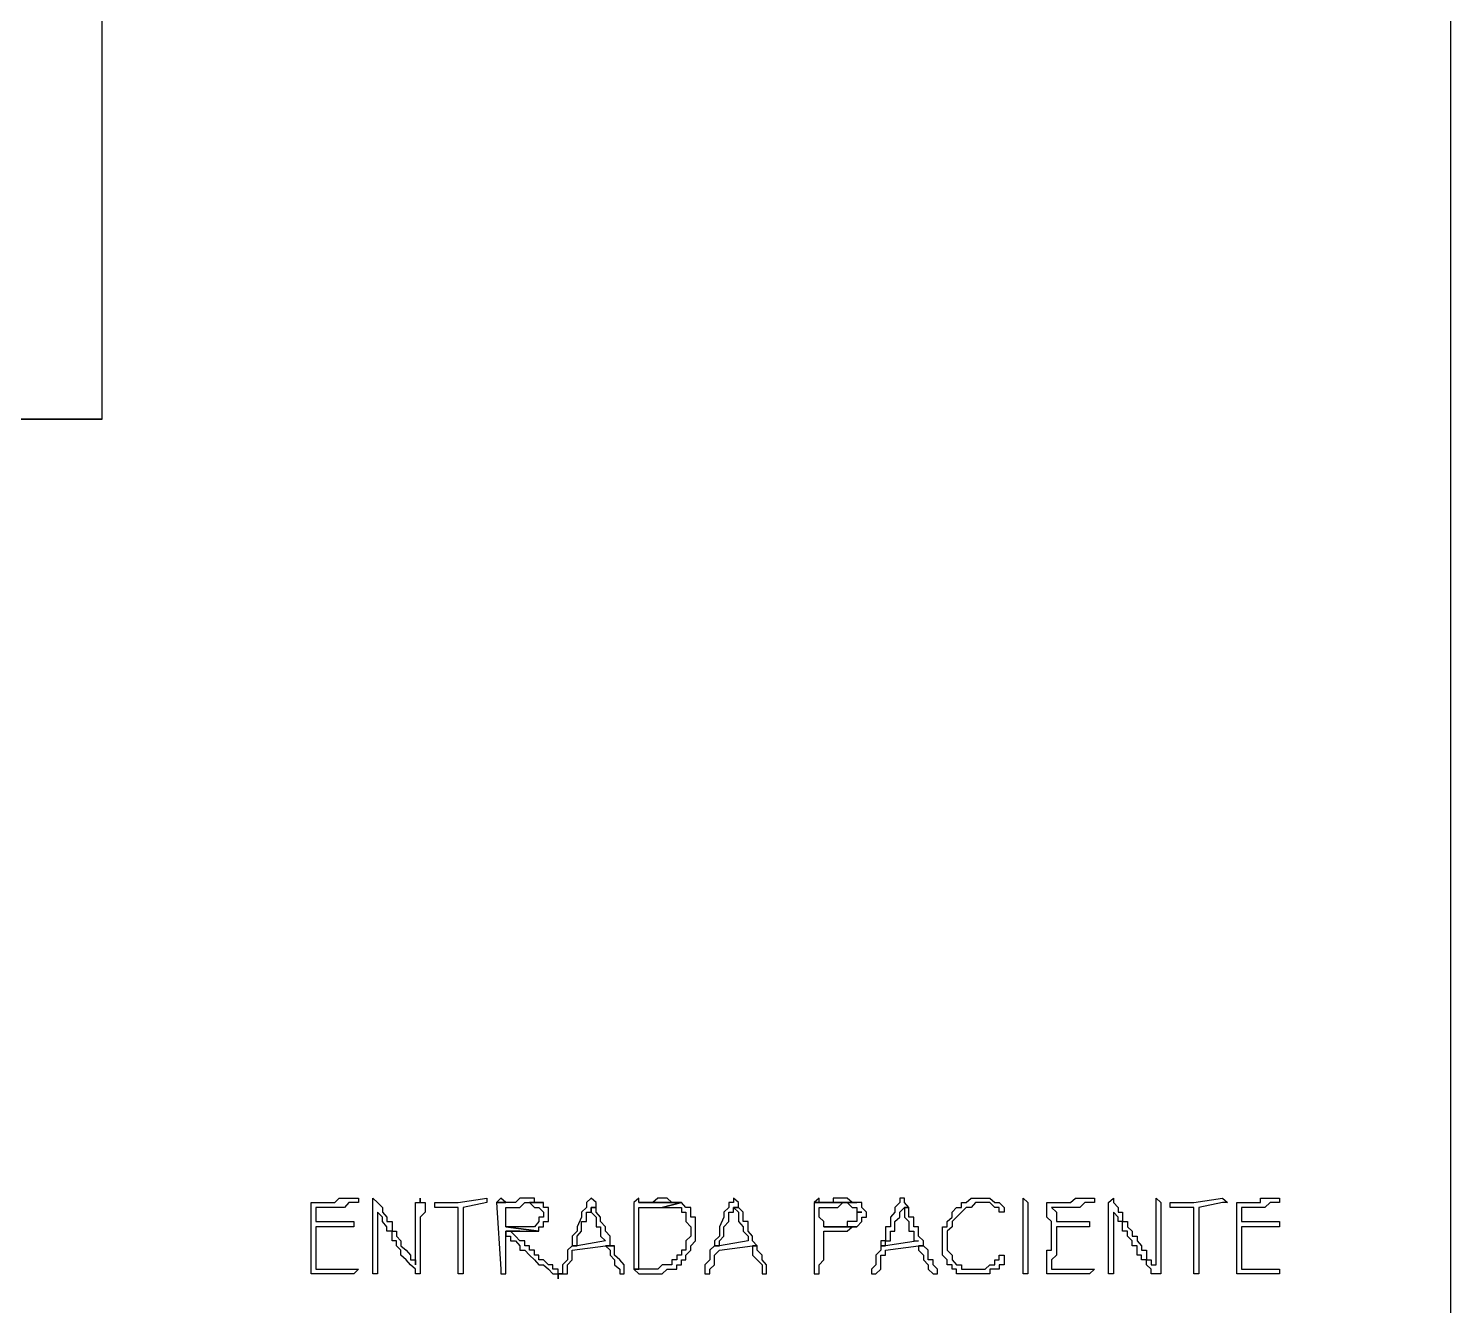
# Model space of a CAD drawing. Header units: millimetres. Extents: x -518.8 to -461.2, y 3.5 to 44.2.
# Drawn here: x -493.215 to -491.308, y 37.32 to 39.032 of the extents above; entities that cross this region are included whole.
import ezdxf

# ---------------------------------------------------------------- set-up
doc = ezdxf.new("R2010")
doc.units = ezdxf.units.MM
doc.header["$MEASUREMENT"] = 0
for name, color, linetype in [('10', 10, 'Continuous'), ('5', 5, 'Continuous'), ('MYSOLIDS', 7, 'Continuous')]:
    doc.layers.add(name, color=color, linetype=linetype)

msp = doc.modelspace()

# ---------------------------------------------------------------- linework, layer by layer
at = {"layer": '10'}
for points in [[(-501.0985, 38.5082), (-493.1158, 38.5082), (-493.1158, 41.1624)], [(-491.3075, 39.1571), (-491.3075, 36.6556)]]:
    msp.add_lwpolyline(points, dxfattribs=at)
at = {"layer": '5'}
for points in [[(-493.1158, 38.5082), (-493.1158, 43.0218)], [(-493.1158, 38.5082), (-496.1714, 38.5082)]]:
    msp.add_lwpolyline(points, dxfattribs=at)
at = {"layer": 'MYSOLIDS'}
for points in [[(-492.8293, 37.4323), (-492.7782, 37.4323), (-492.7782, 37.4323), (-492.7782, 37.4323), (-492.7782, 37.4323), (-492.7782, 37.4323), (-492.7782, 37.4323), (-492.7782, 37.4255), (-492.7782, 37.4255), (-492.7782, 37.4255), (-492.7782, 37.4255), (-492.8293, 37.4255), (-492.8293, 37.4195), (-492.8293, 37.4195), (-492.8293, 37.4195), (-492.8293, 37.4195), (-492.8293, 37.4127), (-492.8293, 37.4067), (-492.8293, 37.4067), (-492.8293, 37.4), (-492.8293, 37.4), (-492.8293, 37.3939), (-492.8293, 37.3872), (-492.8293, 37.3872), (-492.8293, 37.3812), (-492.8293, 37.3744), (-492.8293, 37.3684), (-492.8293, 37.3684), (-492.8226, 37.3684), (-492.8166, 37.3684), (-492.8166, 37.3684), (-492.8105, 37.3684), (-492.8038, 37.3684), (-492.8038, 37.3684), (-492.7978, 37.3684), (-492.791, 37.3684), (-492.791, 37.3684), (-492.785, 37.3684), (-492.7782, 37.3684), (-492.7782, 37.3684), (-492.7722, 37.3684), (-492.7722, 37.3684), (-492.7722, 37.3684), (-492.7722, 37.3684), (-492.7722, 37.3684), (-492.7782, 37.3624), (-492.785, 37.3624), (-492.791, 37.3624), (-492.791, 37.3624), (-492.7978, 37.3624), (-492.7978, 37.3624), (-492.8038, 37.3624), (-492.8105, 37.3624), (-492.8166, 37.3624), (-492.8166, 37.3624), (-492.8226, 37.3624), (-492.8226, 37.3624), (-492.8293, 37.3624), (-492.8293, 37.3624), (-492.8354, 37.3624), (-492.8354, 37.3624), (-492.8354, 37.3684), (-492.8354, 37.3684), (-492.8354, 37.3684), (-492.8354, 37.3744), (-492.8354, 37.3744), (-492.8354, 37.3812), (-492.8354, 37.3872), (-492.8354, 37.3939), (-492.8354, 37.3939), (-492.8354, 37.4), (-492.8354, 37.4067), (-492.8354, 37.4067), (-492.8354, 37.4127), (-492.8354, 37.4195), (-492.8354, 37.4195), (-492.8354, 37.4255), (-492.8354, 37.4323), (-492.8354, 37.4383), (-492.8354, 37.4383), (-492.8354, 37.4451), (-492.8354, 37.4511), (-492.8354, 37.4511), (-492.8354, 37.4578), (-492.8354, 37.4578), (-492.8354, 37.4578), (-492.8354, 37.4578), (-492.8293, 37.4578), (-492.8293, 37.4578), (-492.8226, 37.4578), (-492.8166, 37.4578), (-492.8166, 37.4578), (-492.8166, 37.4578), (-492.8105, 37.4578), (-492.8038, 37.4578), (-492.8038, 37.4578), (-492.7978, 37.4639), (-492.791, 37.4639), (-492.791, 37.4639), (-492.785, 37.4639), (-492.7782, 37.4639), (-492.7782, 37.4639), (-492.7782, 37.4639), (-492.7722, 37.4639), (-492.7722, 37.4639), (-492.7722, 37.4578), (-492.7722, 37.4578), (-492.7722, 37.4578), (-492.7782, 37.4578), (-492.7782, 37.4578), (-492.785, 37.4578), (-492.785, 37.4578), (-492.791, 37.4511), (-492.8038, 37.4511), (-492.8038, 37.4511), (-492.8105, 37.4511), (-492.8166, 37.4511), (-492.8226, 37.4511), (-492.8226, 37.4511), (-492.8293, 37.4511), (-492.8293, 37.4511), (-492.8293, 37.4451), (-492.8293, 37.4451), (-492.8293, 37.4383), (-492.8293, 37.4323), (-492.8293, 37.4323), (-492.8293, 37.4323), (-492.8293, 37.4323), (-492.8293, 37.4323)], [(-492.7466, 37.4451), (-492.7466, 37.3684), (-492.7466, 37.3624), (-492.7466, 37.3624), (-492.7527, 37.3624), (-492.7527, 37.3624), (-492.7527, 37.3624), (-492.7527, 37.3624), (-492.7527, 37.3684), (-492.7527, 37.3684), (-492.7527, 37.4578), (-492.7527, 37.4578), (-492.7527, 37.4578), (-492.7527, 37.4639), (-492.7527, 37.4639), (-492.7466, 37.4578), (-492.7466, 37.4578), (-492.7466, 37.4578), (-492.7466, 37.4578), (-492.7399, 37.4511), (-492.7399, 37.4451), (-492.7399, 37.4451), (-492.7339, 37.4383), (-492.7339, 37.4323), (-492.7271, 37.4323), (-492.7271, 37.4255), (-492.7271, 37.4195), (-492.7211, 37.4195), (-492.7211, 37.4127), (-492.7211, 37.4127), (-492.7151, 37.4067), (-492.7151, 37.4067), (-492.7151, 37.4), (-492.7083, 37.3939), (-492.7083, 37.3939), (-492.7023, 37.3872), (-492.7023, 37.3812), (-492.6955, 37.3812), (-492.6955, 37.3744), (-492.6955, 37.3744), (-492.6955, 37.3812), (-492.6955, 37.3812), (-492.6955, 37.3872), (-492.6955, 37.3872), (-492.6955, 37.3939), (-492.6955, 37.4), (-492.6955, 37.4), (-492.6955, 37.4067), (-492.6955, 37.4127), (-492.6955, 37.4127), (-492.6955, 37.4195), (-492.6955, 37.4255), (-492.6955, 37.4323), (-492.6955, 37.4323), (-492.6955, 37.4383), (-492.6955, 37.4451), (-492.6955, 37.4511), (-492.6955, 37.4511), (-492.6955, 37.4578), (-492.6955, 37.4578), (-492.6895, 37.4578), (-492.6895, 37.4578), (-492.6895, 37.4639), (-492.6895, 37.4639), (-492.6895, 37.4578), (-492.6895, 37.4578), (-492.6827, 37.4578), (-492.6827, 37.4578), (-492.6827, 37.4511), (-492.6827, 37.4511), (-492.6827, 37.4511), (-492.6827, 37.4451), (-492.6895, 37.4383), (-492.6895, 37.4323), (-492.6895, 37.4323), (-492.6895, 37.4255), (-492.6895, 37.4195), (-492.6895, 37.4127), (-492.6895, 37.4127), (-492.6895, 37.4067), (-492.6895, 37.4067), (-492.6895, 37.4), (-492.6895, 37.3939), (-492.6895, 37.3939), (-492.6895, 37.3872), (-492.6895, 37.3812), (-492.6895, 37.3744), (-492.6895, 37.3744), (-492.6895, 37.3684), (-492.6895, 37.3624), (-492.6895, 37.3624), (-492.6895, 37.3624), (-492.6895, 37.3624), (-492.6895, 37.3624), (-492.6895, 37.3624), (-492.6895, 37.3624), (-492.6955, 37.3624), (-492.6955, 37.3624), (-492.6955, 37.3684), (-492.7023, 37.3744), (-492.7083, 37.3812), (-492.7083, 37.3812), (-492.7151, 37.3872), (-492.7151, 37.3872), (-492.7151, 37.3939), (-492.7211, 37.4), (-492.7211, 37.4), (-492.7211, 37.4067), (-492.7271, 37.4067), (-492.7271, 37.4127), (-492.7271, 37.4195), (-492.7339, 37.4195), (-492.7339, 37.4255), (-492.7399, 37.4323), (-492.7399, 37.4323), (-492.7399, 37.4383), (-492.7466, 37.4451), (-492.7466, 37.4451), (-492.7466, 37.4451), (-492.7466, 37.4451), (-492.7466, 37.4451)], [(-492.6, 37.4639), (-492.6, 37.4639), (-492.6, 37.4639), (-492.6, 37.4639), (-492.6, 37.4578), (-492.6, 37.4578), (-492.6, 37.4578), (-492.6, 37.4578), (-492.6, 37.4578), (-492.6, 37.4578), (-492.6316, 37.4511), (-492.6316, 37.3684), (-492.6316, 37.3624), (-492.6316, 37.3624), (-492.6384, 37.3624), (-492.6384, 37.3624), (-492.6384, 37.3624), (-492.6384, 37.3624), (-492.6384, 37.3684), (-492.6384, 37.3684), (-492.6384, 37.4511), (-492.6444, 37.4511), (-492.6511, 37.4511), (-492.6572, 37.4511), (-492.6639, 37.4511), (-492.6639, 37.4511), (-492.6699, 37.4511), (-492.6699, 37.4511), (-492.6699, 37.4511), (-492.6699, 37.4511), (-492.6699, 37.4578), (-492.6699, 37.4578), (-492.6699, 37.4578), (-492.6699, 37.4578), (-492.6699, 37.4578), (-492.6699, 37.4578), (-492.6639, 37.4578), (-492.6572, 37.4578), (-492.6572, 37.4578), (-492.6511, 37.4578), (-492.6444, 37.4578), (-492.6444, 37.4578), (-492.6384, 37.4578), (-492.6, 37.4639), (-492.6, 37.4639), (-492.6, 37.4639)], [(-492.5429, 37.4639), (-492.5429, 37.4639), (-492.5489, 37.4639), (-492.5557, 37.4639), (-492.5557, 37.4639), (-492.5557, 37.4639), (-492.5617, 37.4578), (-492.5684, 37.4578), (-492.5745, 37.4578), (-492.5745, 37.4578), (-492.5872, 37.4578), (-492.5812, 37.3684), (-492.5812, 37.3624), (-492.5812, 37.3624), (-492.5745, 37.3624), (-492.5745, 37.3684), (-492.5745, 37.3684), (-492.5745, 37.4195), (-492.5557, 37.4195), (-492.5489, 37.4195), (-492.5429, 37.4195), (-492.5429, 37.4195), (-492.5361, 37.4195), (-492.5301, 37.4195), (-492.5745, 37.4255), (-492.5745, 37.4511), (-492.5745, 37.4511), (-492.5684, 37.4511), (-492.5684, 37.4511), (-492.5617, 37.4511), (-492.5557, 37.4511), (-492.5557, 37.4511), (-492.5489, 37.4578), (-492.5429, 37.4578), (-492.5241, 37.4578), (-492.5241, 37.4578), (-492.5301, 37.4578), (-492.5361, 37.4578), (-492.5361, 37.4639), (-492.5429, 37.4639), (-492.5429, 37.4639)], [(-492.5812, 37.4639), (-492.5812, 37.4639), (-492.5872, 37.4578), (-492.5745, 37.4578), (-492.5812, 37.4639), (-492.5812, 37.4639), (-492.5812, 37.4639)], [(-492.5241, 37.4578), (-492.5429, 37.4578), (-492.5429, 37.4578), (-492.5361, 37.4511), (-492.5361, 37.4511), (-492.5301, 37.4511), (-492.5301, 37.4511), (-492.5241, 37.4451), (-492.5241, 37.4383), (-492.5241, 37.4383), (-492.5301, 37.4383), (-492.5301, 37.4323), (-492.5301, 37.4323), (-492.5361, 37.4255), (-492.5361, 37.4255), (-492.5429, 37.4255), (-492.5429, 37.4255), (-492.5489, 37.4255), (-492.5557, 37.4255), (-492.5617, 37.4255), (-492.5617, 37.4255), (-492.5684, 37.4255), (-492.5745, 37.4255), (-492.5301, 37.4195), (-492.5301, 37.4255), (-492.5301, 37.4255), (-492.5241, 37.4255), (-492.5241, 37.4323), (-492.5173, 37.4323), (-492.5173, 37.4383), (-492.5173, 37.4451), (-492.5173, 37.4451), (-492.5173, 37.4511), (-492.5241, 37.4511), (-492.5241, 37.4578), (-492.5241, 37.4578)], [(-492.4602, 37.4639), (-492.4602, 37.4639), (-492.4602, 37.4639), (-492.4662, 37.4578), (-492.4662, 37.4578), (-492.4662, 37.4511), (-492.4662, 37.4511), (-492.473, 37.4451), (-492.473, 37.4383), (-492.479, 37.4255), (-492.479, 37.4255), (-492.479, 37.4195), (-492.479, 37.4195), (-492.4857, 37.4127), (-492.4857, 37.4067), (-492.4857, 37.4067), (-492.4857, 37.4), (-492.479, 37.4), (-492.479, 37.4067), (-492.479, 37.4067), (-492.479, 37.4127), (-492.473, 37.4195), (-492.473, 37.4195), (-492.473, 37.4195), (-492.473, 37.4255), (-492.473, 37.4323), (-492.4662, 37.4323), (-492.4662, 37.4383), (-492.4662, 37.4451), (-492.4602, 37.4451), (-492.4602, 37.4511), (-492.4534, 37.4511), (-492.4534, 37.4578), (-492.4602, 37.4639), (-492.4602, 37.4639), (-492.4602, 37.4639)], [(-492.3963, 37.4639), (-492.403, 37.4578), (-492.403, 37.4578), (-492.403, 37.4511), (-492.403, 37.4511), (-492.403, 37.4451), (-492.403, 37.4383), (-492.403, 37.4383), (-492.403, 37.4323), (-492.403, 37.4255), (-492.403, 37.4255), (-492.403, 37.4195), (-492.403, 37.4127), (-492.403, 37.4067), (-492.403, 37.4067), (-492.403, 37.4), (-492.403, 37.3939), (-492.403, 37.3872), (-492.403, 37.3872), (-492.403, 37.3812), (-492.403, 37.3744), (-492.403, 37.3684), (-492.403, 37.3684), (-492.3963, 37.3684), (-492.3963, 37.3744), (-492.3963, 37.3744), (-492.3963, 37.3812), (-492.3963, 37.3812), (-492.3963, 37.3872), (-492.3963, 37.3939), (-492.3963, 37.4), (-492.3963, 37.4), (-492.3963, 37.4067), (-492.3963, 37.4127), (-492.3963, 37.4127), (-492.3963, 37.4195), (-492.3963, 37.4255), (-492.3963, 37.4255), (-492.3963, 37.4323), (-492.3963, 37.4383), (-492.3963, 37.4451), (-492.3963, 37.4451), (-492.3963, 37.4511), (-492.3902, 37.4511), (-492.3902, 37.4511), (-492.3835, 37.4511), (-492.3775, 37.4511), (-492.3775, 37.4511), (-492.3707, 37.4511), (-492.3647, 37.4511), (-492.3647, 37.4511), (-492.3391, 37.4578), (-492.3451, 37.4578), (-492.3963, 37.4578), (-492.3963, 37.4578), (-492.3963, 37.4639), (-492.3963, 37.4639)], [(-492.3391, 37.4578), (-492.3647, 37.4511), (-492.3647, 37.4511), (-492.3579, 37.4511), (-492.3519, 37.4511), (-492.3451, 37.4511), (-492.3451, 37.4511), (-492.3391, 37.4511), (-492.3391, 37.4451), (-492.3391, 37.4451), (-492.3331, 37.4451), (-492.3331, 37.4383), (-492.3331, 37.4383), (-492.3331, 37.4323), (-492.3263, 37.4255), (-492.3263, 37.4195), (-492.3263, 37.4195), (-492.3263, 37.4127), (-492.3331, 37.4067), (-492.3331, 37.4), (-492.3331, 37.4), (-492.3331, 37.3939), (-492.3391, 37.3939), (-492.3391, 37.3872), (-492.3451, 37.3872), (-492.3451, 37.3812), (-492.3519, 37.3812), (-492.3519, 37.3744), (-492.3579, 37.3744), (-492.3579, 37.3744), (-492.3647, 37.3744), (-492.3707, 37.3684), (-492.3707, 37.3684), (-492.3707, 37.3684), (-492.3775, 37.3684), (-492.3835, 37.3684), (-492.3902, 37.3684), (-492.3963, 37.3684), (-492.403, 37.3684), (-492.403, 37.3684), (-492.3963, 37.3624), (-492.3963, 37.3624), (-492.3963, 37.3624), (-492.3902, 37.3624), (-492.3835, 37.3624), (-492.3835, 37.3624), (-492.3775, 37.3624), (-492.3707, 37.3624), (-492.3707, 37.3624), (-492.3647, 37.3624), (-492.3579, 37.3684), (-492.3579, 37.3684), (-492.3519, 37.3684), (-492.3451, 37.3684), (-492.3451, 37.3684), (-492.3451, 37.3744), (-492.3391, 37.3744), (-492.3391, 37.3812), (-492.3331, 37.3812), (-492.3331, 37.3872), (-492.3263, 37.3939), (-492.3263, 37.3939), (-492.3263, 37.4), (-492.3263, 37.4), (-492.3203, 37.4067), (-492.3203, 37.4127), (-492.3203, 37.4195), (-492.3203, 37.4195), (-492.3203, 37.4195), (-492.3203, 37.4255), (-492.3203, 37.4323), (-492.3203, 37.4383), (-492.3263, 37.4383), (-492.3263, 37.4451), (-492.3263, 37.4511), (-492.3331, 37.4511), (-492.3331, 37.4511), (-492.3331, 37.4511), (-492.3391, 37.4578), (-492.3391, 37.4578)], [(-492.3647, 37.4639), (-492.3647, 37.4639), (-492.3707, 37.4639), (-492.3775, 37.4578), (-492.3775, 37.4578), (-492.3775, 37.4578), (-492.3835, 37.4578), (-492.3902, 37.4578), (-492.3963, 37.4578), (-492.3451, 37.4578), (-492.3451, 37.4578), (-492.3519, 37.4578), (-492.3579, 37.4639), (-492.3647, 37.4639), (-492.3647, 37.4639)], [(-492.2692, 37.4639), (-492.2692, 37.4639), (-492.2692, 37.4639), (-492.2692, 37.4578), (-492.2752, 37.4578), (-492.2752, 37.4511), (-492.2752, 37.4511), (-492.282, 37.4451), (-492.282, 37.4383), (-492.288, 37.4255), (-492.288, 37.4255), (-492.288, 37.4195), (-492.288, 37.4195), (-492.288, 37.4127), (-492.2948, 37.4067), (-492.2948, 37.4067), (-492.2948, 37.4), (-492.288, 37.4), (-492.288, 37.4067), (-492.288, 37.4067), (-492.282, 37.4127), (-492.282, 37.4195), (-492.282, 37.4195), (-492.282, 37.4195), (-492.282, 37.4255), (-492.2752, 37.4323), (-492.2752, 37.4323), (-492.2752, 37.4383), (-492.2752, 37.4451), (-492.2692, 37.4451), (-492.2692, 37.4511), (-492.2624, 37.4511), (-492.2624, 37.4578), (-492.2692, 37.4639), (-492.2692, 37.4639), (-492.2692, 37.4639)], [(-492.1542, 37.4639), (-492.1542, 37.4639), (-492.1609, 37.4578), (-492.1609, 37.4578), (-492.1609, 37.4578), (-492.1166, 37.4578), (-492.1166, 37.4578), (-492.1098, 37.4511), (-492.1098, 37.4511), (-492.1038, 37.4511), (-492.1038, 37.4511), (-492.1038, 37.4451), (-492.097, 37.4451), (-492.1038, 37.4451), (-492.1038, 37.4383), (-492.1038, 37.4323), (-492.1098, 37.4323), (-492.1098, 37.4323), (-492.1166, 37.4323), (-492.1166, 37.4255), (-492.1226, 37.4255), (-492.1226, 37.4255), (-492.1293, 37.4255), (-492.1354, 37.4255), (-492.1414, 37.4255), (-492.1414, 37.4255), (-492.1481, 37.4255), (-492.1038, 37.4255), (-492.1038, 37.4255), (-492.097, 37.4323), (-492.097, 37.4323), (-492.097, 37.4383), (-492.091, 37.4383), (-492.091, 37.4451), (-492.091, 37.4451), (-492.097, 37.4511), (-492.097, 37.4511), (-492.097, 37.4578), (-492.1038, 37.4578), (-492.1542, 37.4578), (-492.1542, 37.4639), (-492.1542, 37.4639), (-492.1542, 37.4639)], [(-492.1609, 37.4578), (-492.1609, 37.4511), (-492.1609, 37.4511), (-492.1609, 37.4451), (-492.1609, 37.4451), (-492.1609, 37.4383), (-492.1609, 37.4323), (-492.1609, 37.4323), (-492.1609, 37.4255), (-492.1609, 37.4195), (-492.1609, 37.4127), (-492.1609, 37.4127), (-492.1609, 37.4067), (-492.1609, 37.4), (-492.1609, 37.3939), (-492.1609, 37.3939), (-492.1609, 37.3872), (-492.1609, 37.3812), (-492.1609, 37.3744), (-492.1609, 37.3744), (-492.1609, 37.3684), (-492.1609, 37.3684), (-492.1609, 37.3624), (-492.1542, 37.3624), (-492.1542, 37.3624), (-492.1542, 37.3684), (-492.1542, 37.3684), (-492.1542, 37.3684), (-492.1542, 37.3744), (-492.1481, 37.3812), (-492.1481, 37.3872), (-492.1481, 37.3872), (-492.1481, 37.3939), (-492.1481, 37.4), (-492.1481, 37.4067), (-492.1481, 37.4067), (-492.1481, 37.4127), (-492.1481, 37.4127), (-492.1481, 37.4195), (-492.1481, 37.4195), (-492.1481, 37.4195), (-492.1421, 37.4195), (-492.1354, 37.4195), (-492.1293, 37.4195), (-492.1226, 37.4195), (-492.1226, 37.4195), (-492.1166, 37.4195), (-492.1098, 37.4255), (-492.1098, 37.4255), (-492.1038, 37.4255), (-492.1481, 37.4255), (-492.1481, 37.4255), (-492.1481, 37.4323), (-492.1481, 37.4323), (-492.1542, 37.4383), (-492.1542, 37.4451), (-492.1542, 37.4511), (-492.1542, 37.4511), (-492.1481, 37.4511), (-492.1421, 37.4511), (-492.1354, 37.4511), (-492.1354, 37.4511), (-492.1354, 37.4511), (-492.1293, 37.4511), (-492.1226, 37.4578), (-492.1166, 37.4578), (-492.1609, 37.4578), (-492.1609, 37.4578)], [(-492.1226, 37.4639), (-492.1226, 37.4639), (-492.1293, 37.4639), (-492.1354, 37.4639), (-492.1354, 37.4578), (-492.1414, 37.4578), (-492.1481, 37.4578), (-492.1542, 37.4578), (-492.1038, 37.4578), (-492.1038, 37.4578), (-492.1098, 37.4578), (-492.1166, 37.4639), (-492.1226, 37.4639), (-492.1226, 37.4639)], [(-492.0399, 37.4639), (-492.0459, 37.4639), (-492.0459, 37.4639), (-492.0459, 37.4578), (-492.0459, 37.4578), (-492.0527, 37.4511), (-492.0527, 37.4511), (-492.0527, 37.4451), (-492.0587, 37.4383), (-492.0587, 37.4255), (-492.0654, 37.4255), (-492.0654, 37.4195), (-492.0654, 37.4195), (-492.0654, 37.4127), (-492.0654, 37.4067), (-492.0714, 37.4067), (-492.0714, 37.4), (-492.0654, 37.4), (-492.0654, 37.4067), (-492.0587, 37.4067), (-492.0587, 37.4127), (-492.0587, 37.4195), (-492.0527, 37.4195), (-492.0527, 37.4195), (-492.0527, 37.4255), (-492.0527, 37.4323), (-492.0527, 37.4323), (-492.0459, 37.4383), (-492.0459, 37.4451), (-492.0459, 37.4451), (-492.0399, 37.4511), (-492.0339, 37.4511), (-492.0399, 37.4578), (-492.0399, 37.4639), (-492.0399, 37.4639), (-492.0399, 37.4639)], [(-491.9384, 37.4578), (-491.9444, 37.4578), (-491.9444, 37.4578), (-491.9504, 37.4511), (-491.9572, 37.4511), (-491.9572, 37.4511), (-491.9632, 37.4451), (-491.9632, 37.4451), (-491.9699, 37.4383), (-491.9699, 37.4383), (-491.9699, 37.4383), (-491.976, 37.4323), (-491.976, 37.4255), (-491.976, 37.4255), (-491.976, 37.4255), (-491.9827, 37.4195), (-491.9827, 37.4127), (-491.9827, 37.4127), (-491.9827, 37.4067), (-491.9827, 37.4), (-491.9827, 37.3939), (-491.9827, 37.3939), (-491.976, 37.3872), (-491.976, 37.3812), (-491.976, 37.3812), (-491.9699, 37.3744), (-491.9699, 37.3744), (-491.9632, 37.3744), (-491.9632, 37.3684), (-491.9572, 37.3684), (-491.9504, 37.3684), (-491.9444, 37.3684), (-491.9444, 37.3684), (-491.9384, 37.3684), (-491.9384, 37.3684), (-491.9316, 37.3684), (-491.9316, 37.3684), (-491.9256, 37.3744), (-491.9256, 37.3744), (-491.9188, 37.3744), (-491.9188, 37.3812), (-491.9128, 37.3812), (-491.9128, 37.3872), (-491.906, 37.3872), (-491.906, 37.3872), (-491.906, 37.3872), (-491.906, 37.3872), (-491.906, 37.3872), (-491.906, 37.3872), (-491.906, 37.3812), (-491.906, 37.3812), (-491.906, 37.3744), (-491.9128, 37.3744), (-491.9128, 37.3684), (-491.9188, 37.3684), (-491.9256, 37.3684), (-491.9256, 37.3624), (-491.9256, 37.3624), (-491.9316, 37.3624), (-491.9384, 37.3624), (-491.9384, 37.3624), (-491.9444, 37.3624), (-491.9444, 37.3624), (-491.9504, 37.3624), (-491.9572, 37.3624), (-491.9572, 37.3624), (-491.9632, 37.3624), (-491.9699, 37.3624), (-491.9699, 37.3684), (-491.976, 37.3684), (-491.976, 37.3744), (-491.9827, 37.3744), (-491.9827, 37.3812), (-491.9827, 37.3812), (-491.9887, 37.3872), (-491.9887, 37.3939), (-491.9887, 37.3939), (-491.9887, 37.4), (-491.9887, 37.4067), (-491.9887, 37.4067), (-491.9887, 37.4127), (-491.9887, 37.4195), (-491.9887, 37.4255), (-491.9827, 37.4255), (-491.9827, 37.4323), (-491.9827, 37.4323), (-491.976, 37.4383), (-491.976, 37.4451), (-491.976, 37.4451), (-491.9699, 37.4511), (-491.9699, 37.4511), (-491.9632, 37.4511), (-491.9632, 37.4578), (-491.9572, 37.4578), (-491.9504, 37.4639), (-491.9504, 37.4639), (-491.9444, 37.4639), (-491.9384, 37.4639), (-491.9384, 37.4639), (-491.9316, 37.4639), (-491.9256, 37.4639), (-491.9256, 37.4639), (-491.9188, 37.4578), (-491.9188, 37.4578), (-491.9128, 37.4578), (-491.906, 37.4511), (-491.906, 37.4511), (-491.906, 37.4511), (-491.906, 37.4511), (-491.906, 37.4451), (-491.906, 37.4451), (-491.906, 37.4451), (-491.906, 37.4451), (-491.9128, 37.4451), (-491.9128, 37.4451), (-491.9128, 37.4511), (-491.9128, 37.4511), (-491.9188, 37.4511), (-491.9188, 37.4511), (-491.9256, 37.4578), (-491.9316, 37.4578), (-491.9316, 37.4578), (-491.9384, 37.4578), (-491.9384, 37.4578), (-491.9384, 37.4578), (-491.9384, 37.4578)], [(-491.8745, 37.4), (-491.8745, 37.4), (-491.8745, 37.3939), (-491.8745, 37.3872), (-491.8745, 37.3812), (-491.8745, 37.3812), (-491.8745, 37.3744), (-491.8745, 37.3684), (-491.8745, 37.3684), (-491.8745, 37.3684), (-491.8745, 37.3624), (-491.8745, 37.3624), (-491.8805, 37.3624), (-491.8805, 37.3624), (-491.8805, 37.3624), (-491.8805, 37.3624), (-491.8805, 37.3684), (-491.8805, 37.3684), (-491.8805, 37.3684), (-491.8805, 37.3684), (-491.8805, 37.3684), (-491.8805, 37.3744), (-491.8805, 37.3812), (-491.8805, 37.3812), (-491.8805, 37.3872), (-491.8805, 37.3939), (-491.8805, 37.4), (-491.8805, 37.4), (-491.8805, 37.4067), (-491.8805, 37.4127), (-491.8805, 37.4127), (-491.8805, 37.4195), (-491.8805, 37.4255), (-491.8805, 37.4323), (-491.8805, 37.4383), (-491.8805, 37.4383), (-491.8805, 37.4451), (-491.8805, 37.4511), (-491.8805, 37.4511), (-491.8805, 37.4578), (-491.8805, 37.4578), (-491.8805, 37.4578), (-491.8805, 37.4578), (-491.8805, 37.4578), (-491.8805, 37.4639), (-491.8805, 37.4639), (-491.8745, 37.4578), (-491.8745, 37.4578), (-491.8745, 37.4578), (-491.8745, 37.4578), (-491.8745, 37.4511), (-491.8745, 37.4511), (-491.8745, 37.4511), (-491.8745, 37.4451), (-491.8745, 37.4383), (-491.8745, 37.4323), (-491.8745, 37.4323), (-491.8745, 37.4255), (-491.8745, 37.4195), (-491.8745, 37.4127), (-491.8745, 37.4127), (-491.8745, 37.4067), (-491.8745, 37.4), (-491.8745, 37.4), (-491.8745, 37.4), (-491.8745, 37.4)], [(-491.8361, 37.4323), (-491.7918, 37.4323), (-491.7918, 37.4323), (-491.7918, 37.4323), (-491.7918, 37.4323), (-491.7918, 37.4323), (-491.7918, 37.4323), (-491.7918, 37.4255), (-491.7918, 37.4255), (-491.7918, 37.4255), (-491.7918, 37.4255), (-491.8361, 37.4255), (-491.8361, 37.4195), (-491.8361, 37.4195), (-491.8361, 37.4195), (-491.8361, 37.4195), (-491.8361, 37.4127), (-491.8361, 37.4067), (-491.8361, 37.4067), (-491.8361, 37.4), (-491.8361, 37.4), (-491.8361, 37.3939), (-491.8361, 37.3872), (-491.8361, 37.3872), (-491.8429, 37.3812), (-491.8429, 37.3744), (-491.8429, 37.3684), (-491.8429, 37.3684), (-491.8361, 37.3684), (-491.8301, 37.3684), (-491.8233, 37.3684), (-491.8233, 37.3684), (-491.8173, 37.3684), (-491.8105, 37.3684), (-491.8105, 37.3684), (-491.8045, 37.3684), (-491.7978, 37.3684), (-491.7978, 37.3684), (-491.7918, 37.3684), (-491.7918, 37.3684), (-491.785, 37.3684), (-491.785, 37.3684), (-491.785, 37.3684), (-491.785, 37.3684), (-491.785, 37.3684), (-491.7918, 37.3624), (-491.7978, 37.3624), (-491.7978, 37.3624), (-491.8045, 37.3624), (-491.8105, 37.3624), (-491.8105, 37.3624), (-491.8173, 37.3624), (-491.8233, 37.3624), (-491.8233, 37.3624), (-491.8301, 37.3624), (-491.8361, 37.3624), (-491.8361, 37.3624), (-491.8429, 37.3624), (-491.8429, 37.3624), (-491.8489, 37.3624), (-491.8489, 37.3624), (-491.8489, 37.3684), (-491.8489, 37.3684), (-491.8489, 37.3684), (-491.8489, 37.3744), (-491.8489, 37.3744), (-491.8489, 37.3812), (-491.8489, 37.3872), (-491.8489, 37.3939), (-491.8429, 37.3939), (-491.8429, 37.4), (-491.8429, 37.4067), (-491.8429, 37.4067), (-491.8429, 37.4127), (-491.8429, 37.4195), (-491.8429, 37.4195), (-491.8429, 37.4255), (-491.8429, 37.4323), (-491.8489, 37.4383), (-491.8489, 37.4383), (-491.8489, 37.4451), (-491.8489, 37.4511), (-491.8489, 37.4511), (-491.8489, 37.4578), (-491.8489, 37.4578), (-491.8489, 37.4578), (-491.8489, 37.4578), (-491.8429, 37.4578), (-491.8429, 37.4578), (-491.8361, 37.4578), (-491.8301, 37.4578), (-491.8301, 37.4578), (-491.8233, 37.4578), (-491.8233, 37.4578), (-491.8173, 37.4578), (-491.8173, 37.4578), (-491.8105, 37.4639), (-491.8045, 37.4639), (-491.7978, 37.4639), (-491.7978, 37.4639), (-491.7918, 37.4639), (-491.7918, 37.4639), (-491.7918, 37.4639), (-491.785, 37.4639), (-491.785, 37.4639), (-491.785, 37.4578), (-491.785, 37.4578), (-491.785, 37.4578), (-491.785, 37.4578), (-491.7918, 37.4578), (-491.7918, 37.4578), (-491.7978, 37.4578), (-491.8045, 37.4511), (-491.8105, 37.4511), (-491.8173, 37.4511), (-491.8233, 37.4511), (-491.8301, 37.4511), (-491.8301, 37.4511), (-491.8361, 37.4511), (-491.8429, 37.4511), (-491.8429, 37.4511), (-491.8361, 37.4451), (-491.8361, 37.4451), (-491.8361, 37.4383), (-491.8361, 37.4323), (-491.8361, 37.4323), (-491.8361, 37.4323), (-491.8361, 37.4323), (-491.8361, 37.4323)], [(-491.7594, 37.4451), (-491.7594, 37.3684), (-491.7594, 37.3624), (-491.7594, 37.3624), (-491.7594, 37.3624), (-491.7594, 37.3624), (-491.7662, 37.3624), (-491.7662, 37.3624), (-491.7662, 37.3684), (-491.7662, 37.3684), (-491.7662, 37.4578), (-491.7662, 37.4578), (-491.7662, 37.4578), (-491.7594, 37.4639), (-491.7594, 37.4639), (-491.7594, 37.4578), (-491.7594, 37.4578), (-491.7594, 37.4578), (-491.7594, 37.4578), (-491.7534, 37.4511), (-491.7534, 37.4451), (-491.7474, 37.4451), (-491.7474, 37.4383), (-491.7474, 37.4323), (-491.7406, 37.4323), (-491.7406, 37.4255), (-491.7346, 37.4195), (-491.7346, 37.4195), (-491.7346, 37.4127), (-491.7278, 37.4127), (-491.7278, 37.4067), (-491.7278, 37.4067), (-491.7218, 37.4), (-491.7218, 37.3939), (-491.7151, 37.3939), (-491.7151, 37.3872), (-491.7151, 37.3812), (-491.709, 37.3812), (-491.709, 37.3744), (-491.7023, 37.3744), (-491.7023, 37.3812), (-491.7023, 37.3812), (-491.7023, 37.3872), (-491.7023, 37.3872), (-491.7023, 37.3939), (-491.7023, 37.4), (-491.7023, 37.4), (-491.7023, 37.4067), (-491.7023, 37.4127), (-491.7023, 37.4127), (-491.7023, 37.4195), (-491.7023, 37.4255), (-491.7023, 37.4323), (-491.7023, 37.4323), (-491.7023, 37.4383), (-491.7023, 37.4451), (-491.7023, 37.4511), (-491.7023, 37.4511), (-491.7023, 37.4578), (-491.7023, 37.4578), (-491.7023, 37.4578), (-491.7023, 37.4578), (-491.7023, 37.4639), (-491.7023, 37.4639), (-491.6963, 37.4578), (-491.6963, 37.4578), (-491.6963, 37.4578), (-491.6963, 37.4578), (-491.6963, 37.4511), (-491.6963, 37.4511), (-491.6963, 37.4511), (-491.6963, 37.4451), (-491.6963, 37.4383), (-491.6963, 37.4323), (-491.6963, 37.4323), (-491.6963, 37.4255), (-491.6963, 37.4195), (-491.6963, 37.4127), (-491.6963, 37.4127), (-491.6963, 37.4067), (-491.6963, 37.4067), (-491.6963, 37.4), (-491.6963, 37.3939), (-491.6963, 37.3939), (-491.6963, 37.3872), (-491.6963, 37.3812), (-491.6963, 37.3744), (-491.6963, 37.3744), (-491.6963, 37.3684), (-491.6963, 37.3624), (-491.6963, 37.3624), (-491.6963, 37.3624), (-491.6963, 37.3624), (-491.7023, 37.3624), (-491.7023, 37.3624), (-491.7023, 37.3624), (-491.7023, 37.3624), (-491.709, 37.3624), (-491.709, 37.3684), (-491.7151, 37.3744), (-491.7151, 37.3812), (-491.7218, 37.3812), (-491.7218, 37.3872), (-491.7278, 37.3872), (-491.7278, 37.3939), (-491.7278, 37.4), (-491.7346, 37.4), (-491.7346, 37.4067), (-491.7346, 37.4067), (-491.7406, 37.4127), (-491.7406, 37.4195), (-491.7474, 37.4195), (-491.7474, 37.4255), (-491.7474, 37.4323), (-491.7534, 37.4323), (-491.7534, 37.4383), (-491.7594, 37.4451), (-491.7594, 37.4451), (-491.7594, 37.4451), (-491.7594, 37.4451), (-491.7594, 37.4451)], [(-491.6136, 37.4639), (-491.6136, 37.4639), (-491.6136, 37.4639), (-491.6136, 37.4639), (-491.6068, 37.4578), (-491.6068, 37.4578), (-491.6136, 37.4578), (-491.6136, 37.4578), (-491.6136, 37.4578), (-491.6136, 37.4578), (-491.6451, 37.4511), (-491.6451, 37.3684), (-491.6451, 37.3624), (-491.6451, 37.3624), (-491.6451, 37.3624), (-491.6451, 37.3624), (-491.6519, 37.3624), (-491.6519, 37.3624), (-491.6519, 37.3684), (-491.6519, 37.3684), (-491.6519, 37.4511), (-491.6579, 37.4511), (-491.6639, 37.4511), (-491.6707, 37.4511), (-491.6707, 37.4511), (-491.6767, 37.4511), (-491.6767, 37.4511), (-491.6767, 37.4511), (-491.6835, 37.4511), (-491.6835, 37.4511), (-491.6835, 37.4578), (-491.6835, 37.4578), (-491.6835, 37.4578), (-491.6835, 37.4578), (-491.6767, 37.4578), (-491.6767, 37.4578), (-491.6767, 37.4578), (-491.6707, 37.4578), (-491.6639, 37.4578), (-491.6639, 37.4578), (-491.6579, 37.4578), (-491.6519, 37.4578), (-491.6519, 37.4578), (-491.6136, 37.4639), (-491.6136, 37.4639), (-491.6136, 37.4639)], [(-491.588, 37.4323), (-491.5436, 37.4323), (-491.5436, 37.4323), (-491.5369, 37.4323), (-491.5369, 37.4323), (-491.5369, 37.4323), (-491.5369, 37.4323), (-491.5369, 37.4255), (-491.5369, 37.4255), (-491.5436, 37.4255), (-491.5436, 37.4255), (-491.588, 37.4255), (-491.588, 37.4195), (-491.588, 37.4195), (-491.588, 37.4195), (-491.588, 37.4195), (-491.588, 37.4127), (-491.588, 37.4067), (-491.588, 37.4067), (-491.588, 37.4), (-491.588, 37.4), (-491.588, 37.3939), (-491.588, 37.3872), (-491.588, 37.3872), (-491.588, 37.3812), (-491.588, 37.3744), (-491.588, 37.3684), (-491.588, 37.3684), (-491.588, 37.3684), (-491.5812, 37.3684), (-491.5752, 37.3684), (-491.5684, 37.3684), (-491.5684, 37.3684), (-491.5624, 37.3684), (-491.5624, 37.3684), (-491.5564, 37.3684), (-491.5496, 37.3684), (-491.5436, 37.3684), (-491.5436, 37.3684), (-491.5369, 37.3684), (-491.5369, 37.3684), (-491.5369, 37.3684), (-491.5369, 37.3684), (-491.5369, 37.3684), (-491.5369, 37.3684), (-491.5369, 37.3624), (-491.5436, 37.3624), (-491.5496, 37.3624), (-491.5496, 37.3624), (-491.5564, 37.3624), (-491.5624, 37.3624), (-491.5684, 37.3624), (-491.5684, 37.3624), (-491.5752, 37.3624), (-491.5812, 37.3624), (-491.588, 37.3624), (-491.588, 37.3624), (-491.594, 37.3624), (-491.594, 37.3624), (-491.594, 37.3624), (-491.594, 37.3624), (-491.594, 37.3684), (-491.594, 37.3684), (-491.594, 37.3684), (-491.594, 37.3744), (-491.594, 37.3744), (-491.594, 37.3812), (-491.594, 37.3872), (-491.594, 37.3939), (-491.594, 37.3939), (-491.594, 37.4), (-491.594, 37.4067), (-491.594, 37.4067), (-491.594, 37.4127), (-491.594, 37.4195), (-491.594, 37.4195), (-491.594, 37.4255), (-491.594, 37.4323), (-491.594, 37.4383), (-491.594, 37.4383), (-491.594, 37.4451), (-491.594, 37.4511), (-491.594, 37.4511), (-491.594, 37.4578), (-491.594, 37.4578), (-491.594, 37.4578), (-491.594, 37.4578), (-491.594, 37.4578), (-491.588, 37.4578), (-491.588, 37.4578), (-491.5812, 37.4578), (-491.5752, 37.4578), (-491.5752, 37.4578), (-491.5684, 37.4578), (-491.5684, 37.4578), (-491.5624, 37.4578), (-491.5624, 37.4639), (-491.5564, 37.4639), (-491.5496, 37.4639), (-491.5436, 37.4639), (-491.5436, 37.4639), (-491.5369, 37.4639), (-491.5369, 37.4639), (-491.5369, 37.4639), (-491.5369, 37.4639), (-491.5369, 37.4578), (-491.5369, 37.4578), (-491.5369, 37.4578), (-491.5369, 37.4578), (-491.5369, 37.4578), (-491.5436, 37.4578), (-491.5496, 37.4578), (-491.5564, 37.4511), (-491.5624, 37.4511), (-491.5684, 37.4511), (-491.5752, 37.4511), (-491.5752, 37.4511), (-491.5812, 37.4511), (-491.588, 37.4511), (-491.588, 37.4511), (-491.588, 37.4511), (-491.588, 37.4451), (-491.588, 37.4451), (-491.588, 37.4383), (-491.588, 37.4323), (-491.588, 37.4323), (-491.588, 37.4323), (-491.588, 37.4323), (-491.588, 37.4323)], [(-492.4534, 37.4511), (-492.4602, 37.4511), (-492.4602, 37.4511), (-492.4602, 37.4451), (-492.4534, 37.4383), (-492.4534, 37.4383), (-492.4534, 37.4323), (-492.4534, 37.4255), (-492.4474, 37.4255), (-492.4474, 37.4195), (-492.4474, 37.4195), (-492.4474, 37.4127), (-492.4406, 37.4067), (-492.4406, 37.4067), (-492.479, 37.4), (-492.4857, 37.4), (-492.4918, 37.3939), (-492.4918, 37.3939), (-492.4918, 37.3872), (-492.4918, 37.3812), (-492.4918, 37.3812), (-492.4985, 37.3744), (-492.4985, 37.3684), (-492.4985, 37.3684), (-492.4985, 37.3684), (-492.4985, 37.3624), (-492.4985, 37.3624), (-492.4985, 37.3624), (-492.4918, 37.3624), (-492.4918, 37.3684), (-492.4918, 37.3744), (-492.4918, 37.3744), (-492.4857, 37.3812), (-492.4857, 37.3872), (-492.4857, 37.3872), (-492.4857, 37.3939), (-492.4406, 37.4), (-492.4286, 37.4), (-492.4346, 37.4), (-492.4346, 37.4067), (-492.4346, 37.4127), (-492.4346, 37.4127), (-492.4406, 37.4195), (-492.4406, 37.4255), (-492.4406, 37.4255), (-492.4474, 37.4323), (-492.4474, 37.4323), (-492.4474, 37.4383), (-492.4474, 37.4383), (-492.4474, 37.4383), (-492.4534, 37.4451), (-492.4534, 37.4511), (-492.4534, 37.4511), (-492.4534, 37.4511)], [(-492.2624, 37.4511), (-492.2692, 37.4511), (-492.2692, 37.4511), (-492.2624, 37.4451), (-492.2624, 37.4383), (-492.2624, 37.4383), (-492.2624, 37.4323), (-492.2564, 37.4255), (-492.2564, 37.4255), (-492.2564, 37.4195), (-492.2564, 37.4195), (-492.2496, 37.4127), (-492.2496, 37.4067), (-492.2496, 37.4067), (-492.288, 37.4), (-492.2948, 37.4), (-492.3008, 37.3939), (-492.3008, 37.3939), (-492.3008, 37.3872), (-492.3008, 37.3812), (-492.3008, 37.3812), (-492.3075, 37.3744), (-492.3075, 37.3684), (-492.3075, 37.3684), (-492.3075, 37.3684), (-492.3075, 37.3624), (-492.3075, 37.3624), (-492.3008, 37.3624), (-492.3008, 37.3624), (-492.3008, 37.3684), (-492.2948, 37.3744), (-492.2948, 37.3744), (-492.2948, 37.3812), (-492.2948, 37.3872), (-492.2948, 37.3872), (-492.288, 37.3939), (-492.2436, 37.4), (-492.2376, 37.4), (-492.2376, 37.4), (-492.2436, 37.4067), (-492.2436, 37.4127), (-492.2436, 37.4127), (-492.2496, 37.4195), (-492.2496, 37.4255), (-492.2496, 37.4255), (-492.2496, 37.4323), (-492.2564, 37.4323), (-492.2564, 37.4383), (-492.2564, 37.4383), (-492.2564, 37.4383), (-492.2564, 37.4451), (-492.2624, 37.4511), (-492.2624, 37.4511), (-492.2624, 37.4511)], [(-492.0339, 37.4511), (-492.0399, 37.4511), (-492.0399, 37.4511), (-492.0399, 37.4451), (-492.0399, 37.4383), (-492.0399, 37.4383), (-492.0339, 37.4323), (-492.0339, 37.4255), (-492.0339, 37.4255), (-492.0339, 37.4195), (-492.0271, 37.4195), (-492.0271, 37.4127), (-492.0271, 37.4067), (-492.0211, 37.4067), (-492.0654, 37.4), (-492.0714, 37.4), (-492.0714, 37.3939), (-492.0714, 37.3939), (-492.0782, 37.3872), (-492.0782, 37.3812), (-492.0782, 37.3812), (-492.0782, 37.3744), (-492.0842, 37.3684), (-492.0842, 37.3684), (-492.0842, 37.3684), (-492.0842, 37.3624), (-492.0782, 37.3624), (-492.0782, 37.3624), (-492.0782, 37.3624), (-492.0714, 37.3684), (-492.0714, 37.3744), (-492.0714, 37.3744), (-492.0714, 37.3812), (-492.0714, 37.3872), (-492.0654, 37.3872), (-492.0654, 37.3939), (-492.0211, 37.4), (-492.0143, 37.4), (-492.0143, 37.4), (-492.0143, 37.4067), (-492.0211, 37.4127), (-492.0211, 37.4127), (-492.0211, 37.4195), (-492.0211, 37.4255), (-492.0271, 37.4255), (-492.0271, 37.4323), (-492.0271, 37.4323), (-492.0271, 37.4383), (-492.0339, 37.4383), (-492.0339, 37.4383), (-492.0339, 37.4451), (-492.0339, 37.4511), (-492.0339, 37.4511), (-492.0339, 37.4511)], [(-492.5557, 37.4195), (-492.5745, 37.4195), (-492.5745, 37.4127), (-492.5684, 37.4127), (-492.5684, 37.4067), (-492.5617, 37.4067), (-492.5557, 37.4), (-492.5557, 37.3939), (-492.5489, 37.3939), (-492.5489, 37.3939), (-492.5429, 37.3872), (-492.5429, 37.3872), (-492.5361, 37.3812), (-492.5361, 37.3812), (-492.5301, 37.3744), (-492.5301, 37.3744), (-492.5241, 37.3744), (-492.5173, 37.3684), (-492.5173, 37.3684), (-492.5113, 37.3624), (-492.5045, 37.3624), (-492.5045, 37.3556), (-492.5045, 37.3556), (-492.5045, 37.3624), (-492.4985, 37.3624), (-492.4985, 37.3624), (-492.5045, 37.3624), (-492.5045, 37.3684), (-492.5113, 37.3684), (-492.5113, 37.3684), (-492.5113, 37.3744), (-492.5173, 37.3744), (-492.5173, 37.3744), (-492.5241, 37.3812), (-492.5301, 37.3812), (-492.5301, 37.3872), (-492.5361, 37.3872), (-492.5361, 37.3939), (-492.5429, 37.3939), (-492.5429, 37.4), (-492.5489, 37.4), (-492.5489, 37.4067), (-492.5557, 37.4067), (-492.5617, 37.4127), (-492.5617, 37.4127), (-492.5684, 37.4195), (-492.5684, 37.4195), (-492.5617, 37.4195), (-492.5557, 37.4195), (-492.5557, 37.4195)], [(-492.4286, 37.4), (-492.4406, 37.4), (-492.4346, 37.3939), (-492.4346, 37.3939), (-492.4346, 37.3872), (-492.4286, 37.3812), (-492.4286, 37.3812), (-492.4286, 37.3744), (-492.4218, 37.3684), (-492.4218, 37.3624), (-492.4218, 37.3624), (-492.4158, 37.3624), (-492.4158, 37.3624), (-492.4158, 37.3624), (-492.4158, 37.3684), (-492.4158, 37.3744), (-492.4218, 37.3812), (-492.4218, 37.3812), (-492.4286, 37.3872), (-492.4286, 37.3939), (-492.4286, 37.4), (-492.4286, 37.4)], [(-492.2376, 37.4), (-492.2436, 37.4), (-492.2436, 37.3939), (-492.2436, 37.3939), (-492.2436, 37.3872), (-492.2376, 37.3812), (-492.2376, 37.3812), (-492.2308, 37.3744), (-492.2308, 37.3684), (-492.2308, 37.3624), (-492.2248, 37.3624), (-492.2248, 37.3624), (-492.2248, 37.3624), (-492.2248, 37.3624), (-492.2248, 37.3684), (-492.2248, 37.3744), (-492.2308, 37.3812), (-492.2308, 37.3812), (-492.2308, 37.3872), (-492.2376, 37.3939), (-492.2376, 37.4), (-492.2376, 37.4)], [(-492.0143, 37.4), (-492.0211, 37.4), (-492.0211, 37.3939), (-492.0211, 37.3939), (-492.0143, 37.3872), (-492.0143, 37.3812), (-492.0143, 37.3812), (-492.0083, 37.3744), (-492.0083, 37.3684), (-492.0015, 37.3624), (-492.0015, 37.3624), (-492.0015, 37.3624), (-491.9955, 37.3624), (-491.9955, 37.3624), (-491.9955, 37.3684), (-492.0015, 37.3744), (-492.0015, 37.3812), (-492.0083, 37.3812), (-492.0083, 37.3872), (-492.0083, 37.3939), (-492.0143, 37.4), (-492.0143, 37.4)]]:
    msp.add_lwpolyline(points, dxfattribs=at)

doc.saveas('drawing.dxf')
